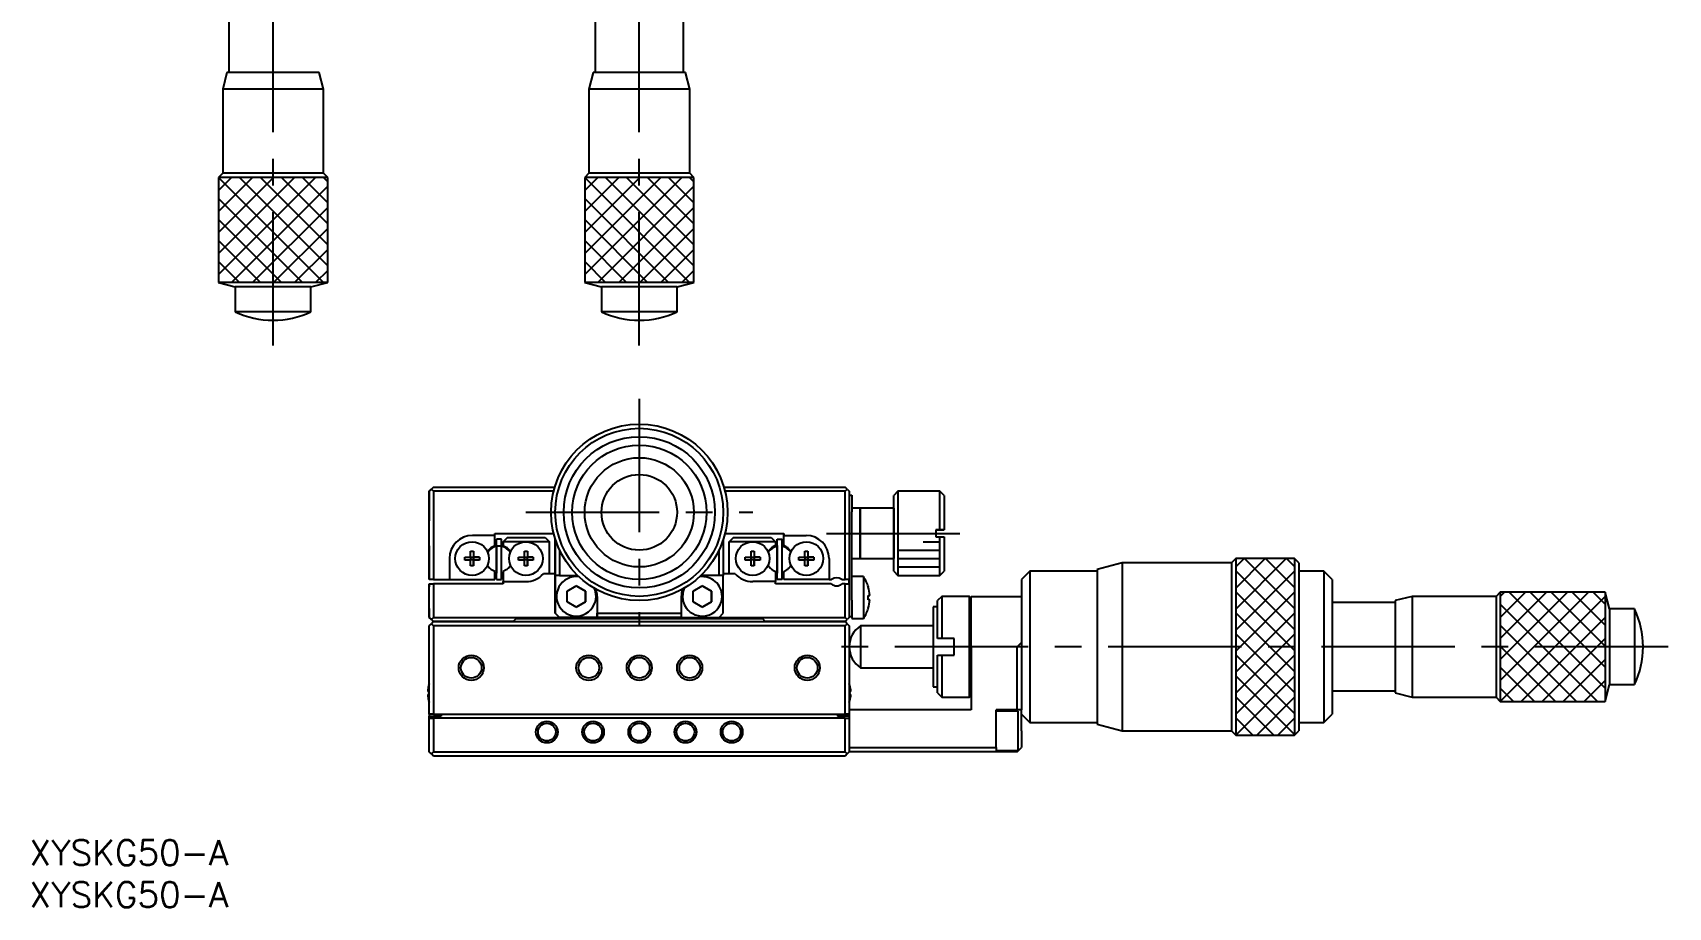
# Model space of a CAD drawing. Extents: x 0 to 392, y -8 to 269.
# Drawn here: x 0.4 to 195.1, y -8 to 96.1 of the extents above; entities that cross this region are included whole.
import ezdxf

# ---------------------------------------------------------------- set-up
doc = ezdxf.new("R2010")
doc.units = 0
doc.header["$LTSCALE"] = 0.5
doc.linetypes.add('CENTER', pattern=[50.8, 31.75, -6.35, 6.35, -6.35])
for name, color, linetype in [('MSM_CENTER', 1, 'CENTER'), ('MSM_CONTINUOUS', 7, 'CONTINUOUS'), ('MSM_NARROW', 5, 'CONTINUOUS'), ('MSM_PART_NUMBER', 7, 'CONTINUOUS')]:
    doc.layers.add(name, color=color, linetype=linetype)
doc.styles.get("Standard").update_dxf_attribs({"font": 'txt.shx', "height": 3, "bigfont": 'bigfont.shx'})

# ---------------------------------------------------------------- blocks, each defined once
blk = doc.blocks.new('*U2')
at = {"layer": 'MSM_PART_NUMBER'}
blk.add_text('XYSKG50-A', height=3, dxfattribs=at).set_placement((0, -3))
blk = doc.blocks.new('*U3')
at = {"layer": 'MSM_PART_NUMBER'}
blk.add_text('XYSKG50-A', height=3, dxfattribs=at).set_placement((0, -8))

msp = doc.modelspace()

# ---------------------------------------------------------------- linework, layer by layer
at = {"layer": 'MSM_CENTER'}
for p, q in [((29, 58.85), (29, 159.35)), ((72.594929, 58.85), (72.594929, 159.35)), ((72.594929, 52.5), (72.594929, 25.5)), ((59.094929, 39), (86.094929, 39)), ((94.894929, 36.5), (111.894929, 36.5)), ((195.094929, 23), (94.594929, 23))]:
    msp.add_line(p, q, dxfattribs=at)
at = {"layer": 'MSM_CONTINUOUS'}
for p, q in [((23.75, 98.85), (23.75, 91.35)), ((67.344929, 98.85), (67.344929, 91.35)), ((77.844929, 91.35), (77.844929, 98.85)), ((23.5, 91.35), (23, 89.35)), ((23.75, 91.35), (23.5, 91.35)), ((34.5, 91.35), (23.5, 91.35)), ((34.25, 91.35), (23.75, 91.35)), ((34.5, 91.35), (34.25, 91.35)), ((35, 89.35), (34.5, 91.35)), ((67.094929, 91.35), (66.594929, 89.35)), ((78.094929, 91.35), (67.094929, 91.35)), ((78.594929, 89.35), (78.094929, 91.35)), ((23, 89.35), (23, 79.35)), ((35, 89.35), (23, 89.35)), ((35, 79.35), (35, 89.35)), ((66.594929, 89.35), (66.594929, 79.35)), ((78.594929, 89.35), (66.594929, 89.35)), ((78.594929, 79.35), (78.594929, 89.35)), ((23, 79.35), (22.5, 78.85)), ((22.5, 78.85), (22.5, 66.35)), ((35.5, 78.85), (22.5, 78.85)), ((35, 79.35), (23, 79.35)), ((35.5, 78.85), (35, 79.35)), ((35.5, 66.35), (35.5, 78.85)), ((66.594929, 79.35), (66.094929, 78.85)), ((66.094929, 78.85), (66.094929, 66.35)), ((79.094929, 78.85), (66.094929, 78.85)), ((78.594929, 79.35), (66.594929, 79.35)), ((79.094929, 78.85), (78.594929, 79.35)), ((79.094929, 66.35), (79.094929, 78.85)), ((22.5, 66.35), (24.5, 65.85)), ((35.5, 66.35), (22.5, 66.35)), ((33.5, 65.85), (35.5, 66.35)), ((66.094929, 66.35), (68.094929, 65.85)), ((79.094929, 66.35), (66.094929, 66.35)), ((77.094929, 65.85), (79.094929, 66.35)), ((24.5, 65.85), (24.5, 62.863167)), ((33.5, 65.85), (24.5, 65.85)), ((33.5, 62.863167), (33.5, 65.85)), ((68.094929, 65.85), (68.094929, 62.863167)), ((77.094929, 65.85), (68.094929, 65.85)), ((77.094929, 62.863167), (77.094929, 65.85)), ((33.5, 62.863167), (24.5, 62.863167)), ((77.094929, 62.863167), (68.094929, 62.863167)), ((47.844929, 41.75), (47.594929, 41.5)), ((47.594929, 41.5), (47.844929, 41.75)), ((47.594929, 41.5), (47.594929, 37.999995)), ((47.594929, 31), (47.594929, 41.5)), ((48.094929, 42), (47.844929, 41.75)), ((47.844929, 41.75), (48.094929, 42)), ((47.844929, 41.75), (48.094929, 41.5)), ((48.094929, 42), (62.532624, 42)), ((62.39689, 41.5), (48.094929, 41.5)), ((48.094929, 41.5), (48.094929, 31)), ((82.657235, 42), (97.094929, 42)), ((97.094929, 41.5), (82.792968, 41.5)), ((97.344929, 41.75), (97.094929, 42)), ((97.094929, 41.5), (97.344929, 41.75)), ((97.094929, 31), (97.094929, 41.5)), ((97.344929, 41.75), (97.594929, 41.5)), ((97.594929, 41.5), (97.594929, 31)), ((97.594929, 41.05), (97.894929, 41.05)), ((97.894929, 41.05), (97.894929, 39.05)), ((103.394929, 41.5), (102.894929, 41)), ((102.894929, 32), (102.894929, 41)), ((102.894929, 39.5), (102.894929, 41)), ((108.394929, 41.5), (103.394929, 41.5)), ((103.394929, 41.5), (103.394929, 31.5)), ((108.894929, 41), (108.394929, 41.5)), ((108.394929, 36.9), (108.394929, 41.5)), ((108.894929, 41), (108.894929, 36.9)), ((98.894929, 39.5), (97.894929, 39.5)), ((97.894929, 28.55), (97.894929, 39.05)), ((102.894929, 39.5), (98.894929, 39.5)), ((98.894929, 39.5), (98.894929, 33.5)), ((98.894929, 33.5), (98.894929, 39.5)), ((102.894929, 39.5), (102.894929, 33.5)), ((102.894929, 36.5), (102.894929, 39.5)), ((55.394929, 36.25), (52.744929, 36.25)), ((55.394929, 36.25), (55.394929, 36.5)), ((55.394929, 36.5), (62.39689, 36.5)), ((55.394929, 35.044412), (55.394929, 36.25)), ((55.594929, 34.958896), (55.594929, 35.8)), ((56.194929, 35.8), (55.594929, 35.8)), ((55.594929, 31), (55.594929, 35.8)), ((55.594929, 35.05), (55.594929, 34.958896)), ((55.594929, 35.05), (55.594929, 34.958896)), ((55.594929, 35.05), (55.594929, 34.958896)), ((55.594929, 35.05), (55.594929, 34.958896)), ((55.594929, 35.05), (55.594929, 34.958896)), ((55.594929, 35.05), (55.594929, 34.958896)), ((55.594929, 35.05), (55.594929, 31.75)), ((56.194929, 31), (56.194929, 35.8)), ((56.894929, 36), (56.394929, 35.5)), ((56.394929, 35.5), (56.894929, 36)), ((56.394929, 35.5), (56.394929, 35.044412)), ((59.094929, 35.5), (56.394929, 35.5)), ((56.394929, 35.5), (56.394929, 35.044412)), ((56.894929, 36), (61.394929, 36)), ((61.894929, 35.5), (59.094929, 35.5)), ((61.394929, 36), (61.894929, 35.5)), ((61.894929, 31.7), (61.894929, 35.5)), ((62.594929, 35.798438), (62.594929, 31.5)), ((62.594929, 31.5), (62.594929, 35.798438)), ((82.594929, 35.798438), (82.594929, 31.5)), ((82.792968, 36.5), (87.594929, 36.5)), ((83.794929, 36), (83.294929, 35.5)), ((83.294929, 35.5), (83.794929, 36)), ((83.294929, 31.7), (83.294929, 35.5)), ((86.094929, 35.5), (83.294929, 35.5)), ((83.294929, 31.7), (83.294929, 35.5)), ((83.794929, 36), (88.294929, 36)), ((88.794929, 35.5), (86.094929, 35.5)), ((87.594929, 36.5), (89.794929, 36.5)), ((88.294929, 36), (88.794929, 35.5)), ((88.794929, 35.5), (88.794929, 35.044412)), ((88.994927, 35.05), (88.994927, 34.958896)), ((88.994927, 35.05), (88.994927, 34.958896)), ((88.994927, 35.05), (88.994927, 34.958896)), ((88.994927, 35.05), (88.994927, 34.958896)), ((88.994927, 35.05), (88.994927, 34.958896)), ((88.994927, 35.05), (88.994927, 34.958896)), ((88.994927, 35.05), (88.994927, 34.958896)), ((88.994927, 35.05), (88.994927, 34.958896)), ((88.994927, 35.05), (88.994927, 34.958896)), ((88.994927, 35.05), (88.994927, 31.75)), ((88.994927, 35.05), (88.994927, 34.958896)), ((88.994927, 35.05), (88.994927, 34.958896)), ((88.994927, 35.05), (88.994927, 34.958896)), ((88.994927, 35.05), (88.994927, 34.958896)), ((88.994927, 35.05), (88.994927, 34.958896)), ((88.994927, 35.05), (88.994927, 34.958896)), ((88.994927, 35.05), (88.994927, 34.958896)), ((88.994927, 35.05), (88.994927, 34.958896)), ((88.994927, 35.05), (88.994927, 34.958896)), ((88.994927, 35.05), (88.994927, 34.958896)), ((88.994929, 35.8), (89.594929, 35.8)), ((88.994929, 34.958896), (88.994929, 35.8)), ((88.994929, 31), (88.994929, 35.8)), ((89.594929, 31), (89.594929, 35.8)), ((89.794929, 36.25), (89.794929, 36.5)), ((89.794929, 36.5), (89.794929, 36.25)), ((89.794929, 35.044412), (89.794929, 36.25)), ((89.794929, 35.044412), (89.794929, 36.25)), ((89.794929, 36.25), (92.444929, 36.25)), ((102.894929, 33.5), (102.894929, 36.5)), ((107.894929, 36.9), (107.894929, 36.1)), ((108.394929, 36.9), (107.894929, 36.9)), ((107.894929, 36.9), (108.394929, 36.9)), ((107.894929, 36.1), (108.394929, 36.1)), ((108.894929, 36.9), (108.394929, 36.9)), ((108.394929, 36.9), (108.894929, 36.9)), ((108.394929, 36.1), (108.894929, 36.1)), ((108.394929, 31.5), (108.394929, 36.1)), ((108.894929, 36.1), (108.894929, 32)), ((47.594929, 35.000005), (47.594929, 31)), ((49.994929, 33.5), (49.994929, 31)), ((51.808568, 33.68), (52.514929, 33.68)), ((51.808568, 33.32), (51.808568, 33.68)), ((51.808568, 33.68), (52.514929, 33.68)), ((52.514929, 33.32), (51.808568, 33.32)), ((52.514929, 33.68), (52.514929, 34.386361)), ((52.514929, 34.386361), (52.874929, 34.386361)), ((52.525302, 33.669628), (52.514929, 33.68)), ((52.525302, 33.330372), (52.514929, 33.32)), ((52.514929, 32.613639), (52.514929, 33.32)), ((52.525302, 33.669628), (52.864557, 33.669628)), ((52.525302, 33.330372), (52.525302, 33.669628)), ((52.864557, 33.330372), (52.525302, 33.330372)), ((52.864557, 33.669628), (52.874929, 33.68)), ((52.864557, 33.669628), (52.864557, 33.330372)), ((52.864557, 33.330372), (52.874929, 33.32)), ((52.874929, 34.386361), (52.874929, 33.68)), ((52.874929, 34.386361), (52.874929, 33.68)), ((53.581291, 33.68), (52.874929, 33.68)), ((52.874929, 33.68), (53.581291, 33.68)), ((52.874929, 32.613639), (52.874929, 33.32)), ((53.581291, 33.32), (52.874929, 33.32)), ((52.874929, 33.32), (52.874929, 32.613639)), ((53.581291, 33.68), (53.581291, 33.32)), ((55.101179, 34.874815), (55.394929, 35.044412)), ((56.394929, 35.044412), (56.688679, 34.874815)), ((56.394929, 35.044412), (56.688679, 34.874815)), ((58.208568, 33.68), (58.914929, 33.68)), ((58.208568, 33.32), (58.208568, 33.68)), ((58.208568, 33.68), (58.914929, 33.68)), ((58.914929, 33.32), (58.208568, 33.32)), ((58.914929, 33.68), (58.914929, 34.386361)), ((58.914929, 34.386361), (59.274929, 34.386361)), ((58.925302, 33.669628), (58.914929, 33.68)), ((58.925302, 33.330372), (58.914929, 33.32)), ((58.914929, 32.613639), (58.914929, 33.32)), ((58.925302, 33.669628), (59.264557, 33.669628)), ((58.925302, 33.330372), (58.925302, 33.669628)), ((59.264557, 33.330372), (58.925302, 33.330372)), ((59.264557, 33.669628), (59.274929, 33.68)), ((59.264557, 33.669628), (59.264557, 33.330372)), ((59.264557, 33.330372), (59.274929, 33.32)), ((59.274929, 34.386361), (59.274929, 33.68)), ((59.274929, 34.386361), (59.274929, 33.68)), ((59.981291, 33.68), (59.274929, 33.68)), ((59.274929, 33.68), (59.981291, 33.68)), ((59.274929, 32.613639), (59.274929, 33.32)), ((59.981291, 33.32), (59.274929, 33.32)), ((59.274929, 33.32), (59.274929, 32.613639)), ((59.981291, 33.68), (59.981291, 33.32)), ((63.094929, 34.527864), (63.094929, 31.5)), ((82.094929, 31.5), (82.094929, 34.527864)), ((85.208568, 33.68), (85.914929, 33.68)), ((85.208568, 33.32), (85.208568, 33.68)), ((85.208568, 33.68), (85.914929, 33.68)), ((85.914929, 33.32), (85.208568, 33.32)), ((85.914929, 33.68), (85.914929, 34.386361)), ((85.914929, 34.386361), (86.274929, 34.386361)), ((85.925302, 33.669628), (85.914929, 33.68)), ((85.925302, 33.330372), (85.914929, 33.32)), ((85.914929, 32.613639), (85.914929, 33.32)), ((85.925302, 33.669628), (86.264557, 33.669628)), ((85.925302, 33.330372), (85.925302, 33.669628)), ((86.264557, 33.330372), (85.925302, 33.330372)), ((86.264557, 33.669628), (86.274929, 33.68)), ((86.264557, 33.669628), (86.264557, 33.330372)), ((86.264557, 33.330372), (86.274929, 33.32)), ((86.274929, 34.386361), (86.274929, 33.68)), ((86.274929, 34.386361), (86.274929, 33.68)), ((86.981291, 33.68), (86.274929, 33.68)), ((86.274929, 33.68), (86.981291, 33.68)), ((86.274929, 32.613639), (86.274929, 33.32)), ((86.981291, 33.32), (86.274929, 33.32)), ((86.274929, 33.32), (86.274929, 32.613639)), ((86.981291, 33.68), (86.981291, 33.32)), ((88.794929, 35.044412), (88.501179, 34.874815)), ((90.088679, 34.874815), (89.794929, 35.044412)), ((90.088679, 34.874815), (89.794929, 35.044412)), ((91.608568, 33.68), (92.314929, 33.68)), ((91.608568, 33.32), (91.608568, 33.68)), ((91.608568, 33.68), (92.314929, 33.68)), ((92.314929, 33.32), (91.608568, 33.32)), ((92.314929, 33.68), (92.314929, 34.386361)), ((92.314929, 34.386361), (92.674929, 34.386361)), ((92.325302, 33.669628), (92.314929, 33.68)), ((92.325302, 33.330372), (92.314929, 33.32)), ((92.314929, 32.613639), (92.314929, 33.32)), ((92.325302, 33.669628), (92.664557, 33.669628)), ((92.325302, 33.330372), (92.325302, 33.669628)), ((92.664557, 33.330372), (92.325302, 33.330372)), ((92.664557, 33.669628), (92.674929, 33.68)), ((92.664557, 33.669628), (92.664557, 33.330372)), ((92.664557, 33.330372), (92.674929, 33.32)), ((92.674929, 34.386361), (92.674929, 33.68)), ((92.674929, 34.386361), (92.674929, 33.68)), ((93.381291, 33.68), (92.674929, 33.68)), ((92.674929, 33.68), (93.381291, 33.68)), ((92.674929, 32.613639), (92.674929, 33.32)), ((93.381291, 33.32), (92.674929, 33.32)), ((92.674929, 33.32), (92.674929, 32.613639)), ((93.381291, 33.68), (93.381291, 33.32)), ((95.194929, 33.5), (95.194929, 31)), ((95.194929, 33.5), (95.194929, 31)), ((97.894929, 33.5), (98.894929, 33.5)), ((98.894929, 33.5), (102.894929, 33.5)), ((102.894929, 32), (102.894929, 33.5)), ((143.594929, 33.5), (143.094929, 33)), ((150.594929, 33.5), (143.594929, 33.5)), ((143.594929, 33.5), (143.594929, 12.5)), ((151.094929, 33), (150.594929, 33.5)), ((150.594929, 33.5), (150.594929, 12.5)), ((52.874929, 32.613639), (52.514929, 32.613639)), ((55.394929, 31.955588), (55.101179, 32.125185)), ((55.394929, 31), (55.394929, 31.955588)), ((55.594929, 31.841104), (55.594929, 31.75)), ((55.594929, 31.841104), (55.594929, 31.75)), ((55.594929, 31.841104), (55.594929, 31.75)), ((55.594929, 31.841104), (55.594929, 31.75)), ((55.594929, 31.841104), (55.594929, 31.75)), ((55.594929, 31.841104), (55.594929, 31.75)), ((55.594929, 31.841104), (55.594929, 31.75)), ((55.594929, 31.841104), (55.594929, 31.75)), ((55.594929, 31.841104), (55.594929, 31.75)), ((55.594929, 31.841104), (55.594929, 31.75)), ((55.594929, 31), (55.594929, 31.841104)), ((55.594929, 31.841104), (55.594929, 31.75)), ((55.594929, 31.841104), (55.594929, 31.75)), ((55.594929, 31.841104), (55.594929, 31.75)), ((55.594929, 31.841104), (55.594929, 31.75)), ((55.594929, 31.841104), (55.594929, 31.75)), ((55.594929, 31.841104), (55.594929, 31.75)), ((55.594929, 31.841104), (55.594929, 31.75)), ((55.594929, 31.841104), (55.594929, 31.75)), ((55.594929, 31.841104), (55.594929, 31.75)), ((56.688679, 32.125185), (56.394929, 31.955588)), ((56.394929, 31.955588), (56.394929, 30.75)), ((56.394929, 31.893296), (56.394929, 30.75)), ((59.274929, 32.613639), (58.914929, 32.613639)), ((62.594929, 31.7), (61.173992, 31.7)), ((62.594929, 31.5), (62.594929, 27)), ((62.594929, 27), (62.594929, 31.5)), ((63.094929, 31.5), (62.594929, 31.5)), ((63.094929, 31.5), (65.094929, 31.5)), ((82.094929, 31.5), (80.094929, 31.5)), ((82.594929, 31.5), (82.094929, 31.5)), ((84.015867, 31.7), (82.594929, 31.7)), ((82.594929, 27), (82.594929, 31.5)), ((86.274929, 32.613639), (85.914929, 32.613639)), ((88.501179, 32.125185), (88.794929, 31.955588)), ((88.794929, 31.955588), (88.794929, 30.75)), ((88.994927, 31.841104), (88.994927, 31.75)), ((88.994927, 31.841104), (88.994927, 31.75)), ((88.994927, 31.841104), (88.994927, 31.75)), ((88.994927, 31.841104), (88.994927, 31.75)), ((88.994927, 31.841104), (88.994927, 31.75)), ((88.994927, 31.841104), (88.994927, 31.75)), ((88.994927, 31.841104), (88.994927, 31.75)), ((88.994927, 31.841104), (88.994927, 31.75)), ((88.994927, 31.841104), (88.994927, 31.75)), ((88.994927, 31.841104), (88.994927, 31.75)), ((88.994927, 31.841104), (88.994927, 31.75)), ((88.994927, 31.841104), (88.994927, 31.75)), ((88.994927, 31.841104), (88.994927, 31.75)), ((88.994927, 31.841104), (88.994927, 31.75)), ((88.994927, 31.841104), (88.994927, 31.75)), ((88.994927, 31.841104), (88.994927, 31.75)), ((88.994927, 31.841104), (88.994927, 31.75)), ((88.994929, 31), (88.994929, 31.841104)), ((89.794929, 31.955588), (90.088679, 32.125185)), ((89.794929, 31), (89.794929, 31.955588)), ((89.794929, 31), (89.794929, 31.893297)), ((92.674929, 32.613639), (92.314929, 32.613639)), ((99.286587, 31.35), (97.894929, 31.35)), ((99.286587, 31.35), (99.286587, 26.35)), ((102.894929, 32), (103.394929, 31.5)), ((103.394929, 31.5), (108.394929, 31.5)), ((108.394929, 31.5), (108.894929, 32)), ((119.094929, 32), (118.094929, 31)), ((127.094929, 32), (119.094929, 32)), ((119.094929, 32), (119.094929, 14)), ((130.094929, 33), (127.094929, 32.2)), ((127.094929, 32.2), (127.094929, 13.8)), ((143.094929, 33), (130.094929, 33)), ((130.094929, 33), (130.094929, 13)), ((143.094929, 33), (143.094929, 13)), ((151.094929, 33), (151.094929, 13)), ((154.094929, 32), (151.094929, 32)), ((155.094929, 31), (154.094929, 32)), ((154.094929, 32), (154.094929, 14)), ((48.094929, 31), (47.594929, 31)), ((47.594929, 30.5), (47.594929, 30.149995)), ((47.594929, 30.5), (48.094929, 30.5)), ((47.594929, 26.5), (47.594929, 30.5)), ((48.094929, 31), (49.994929, 31)), ((56.394929, 30.5), (48.094929, 30.5)), ((48.094929, 30.5), (48.094929, 26.5)), ((49.994929, 31), (55.394929, 31)), ((55.594929, 31), (56.194929, 31)), ((56.394929, 30.5), (56.394929, 30.75)), ((56.394929, 30.75), (59.094929, 30.75)), ((56.394929, 30.75), (56.394929, 30.5)), ((63.994929, 29.635085), (65.094929, 30.270171)), ((63.994929, 28.364915), (63.994929, 29.635085)), ((66.194929, 29.635085), (65.094929, 30.270171)), ((65.094929, 30.270171), (66.194929, 29.635085)), ((66.194929, 28.364915), (66.194929, 29.635085)), ((66.194929, 29.635085), (66.194929, 28.364915)), ((78.994929, 29.635085), (80.094929, 30.270171)), ((78.994929, 28.364915), (78.994929, 29.635085)), ((81.194929, 29.635085), (80.094929, 30.270171)), ((80.094929, 30.270171), (81.194929, 29.635085)), ((81.194929, 28.364915), (81.194929, 29.635085)), ((81.194929, 29.635085), (81.194929, 28.364915)), ((88.794929, 30.75), (86.094929, 30.75)), ((88.794929, 30.5), (88.794929, 30.75)), ((95.433492, 30.5), (88.794929, 30.5)), ((89.594929, 31), (88.994929, 31)), ((95.194929, 31), (89.794929, 31)), ((95.194929, 31), (95.494929, 31)), ((96.694929, 31), (97.094929, 31)), ((97.094929, 30.5), (96.756367, 30.5)), ((97.594929, 31), (97.094929, 31)), ((97.094929, 30.5), (97.594929, 30.5)), ((97.094929, 26.5), (97.094929, 30.5)), ((97.594929, 31), (97.594929, 30.5)), ((97.594929, 30.5), (97.594929, 31)), ((97.594929, 30.5), (97.594929, 26.5)), ((99.85751, 30.10859), (99.864365, 30.111933)), ((118.094929, 31), (118.094929, 25.354249)), ((155.094929, 31), (155.094929, 15)), ((175.094929, 29.5), (174.594929, 29)), ((187.594929, 29.5), (175.094929, 29.5)), ((175.094929, 29.5), (175.094929, 16.5)), ((188.094929, 27.5), (187.594929, 29.5)), ((187.594929, 29.5), (187.594929, 16.5)), ((47.594929, 27.550005), (47.594929, 26.5)), ((65.094929, 27.729829), (63.994929, 28.364915)), ((65.094929, 27.729829), (66.194929, 28.364915)), ((66.194929, 28.364915), (65.094929, 27.729829)), ((67.594929, 29), (67.594929, 26.5)), ((67.594929, 29), (67.594929, 27)), ((77.594929, 29), (77.594929, 27)), ((80.094929, 27.729829), (78.994929, 28.364915)), ((80.094929, 27.729829), (81.194929, 28.364915)), ((81.194929, 28.364915), (80.094929, 27.729829)), ((97.894929, 28.55), (97.894929, 26.55)), ((99.85751, 28.59), (99.85751, 29.11)), ((99.85751, 29.11), (100.029882, 29.11)), ((100.029882, 28.59), (99.85751, 28.59)), ((99.864365, 27.588067), (99.85751, 27.59141)), ((108.094929, 27.75), (107.594929, 27.75)), ((107.594929, 27.75), (107.594929, 18.25)), ((108.594929, 29), (108.094929, 28.5)), ((108.094929, 24), (108.094929, 28.5)), ((111.894929, 29), (108.594929, 29)), ((108.594929, 29), (108.594929, 24)), ((112.094929, 28.8), (111.894929, 29)), ((111.894929, 23), (111.894929, 29)), ((112.094929, 29), (118.094929, 29)), ((112.094929, 23), (112.094929, 29)), ((162.594929, 28.25), (155.094929, 28.25)), ((164.594929, 29), (162.594929, 28.5)), ((162.594929, 28.5), (162.594929, 17.5)), ((174.594929, 29), (164.594929, 29)), ((164.594929, 29), (164.594929, 17)), ((174.594929, 29), (174.594929, 17)), ((191.081762, 27.5), (188.094929, 27.5)), ((188.094929, 27.5), (188.094929, 18.5)), ((191.081762, 27.5), (191.081762, 18.5)), ((47.594929, 26.5), (47.844929, 26.25)), ((47.844929, 26.25), (47.594929, 26.5)), ((47.594929, 25.5), (47.844929, 25.75)), ((47.594929, 15), (47.594929, 25.5)), ((48.094929, 26.5), (47.844929, 26.25)), ((48.094929, 26), (47.844929, 26.25)), ((47.844929, 26.25), (48.094929, 26)), ((48.094929, 26), (47.844929, 25.75)), ((47.844929, 25.75), (48.094929, 25.5)), ((48.094929, 26.5), (63.094929, 26.5)), ((48.094929, 26), (57.594929, 26)), ((57.594929, 26), (48.094929, 26)), ((97.094929, 25.5), (48.094929, 25.5)), ((48.094929, 25.5), (48.094929, 15)), ((57.594929, 26), (57.944929, 26.35)), ((57.594929, 26), (87.594929, 26)), ((57.944929, 26.35), (87.244929, 26.35)), ((63.094929, 26.5), (62.594929, 27)), ((62.594929, 27), (63.094929, 26.5)), ((67.594929, 26.5), (63.094929, 26.5)), ((67.594929, 26.5), (67.594929, 27)), ((67.594929, 27), (77.594929, 27)), ((77.594929, 26.5), (67.594929, 26.5)), ((77.594929, 27), (77.594929, 26.5)), ((77.594929, 26.5), (82.094929, 26.5)), ((82.094929, 26.5), (82.594929, 27)), ((82.094929, 26.5), (97.094929, 26.5)), ((87.594929, 26), (87.244929, 26.35)), ((87.244929, 26.35), (87.594929, 26)), ((87.594929, 26), (97.094929, 26)), ((97.094929, 26), (87.594929, 26)), ((97.344929, 26.25), (97.094929, 26.5)), ((97.094929, 26), (97.344929, 26.25)), ((97.344929, 25.75), (97.094929, 26)), ((97.094929, 25.5), (97.344929, 25.75)), ((97.094929, 15), (97.094929, 25.5)), ((97.594929, 26.5), (97.344929, 26.25)), ((97.344929, 25.75), (97.594929, 25.5)), ((97.894929, 26.55), (97.594929, 26.55)), ((97.594929, 25.5), (97.594929, 15)), ((97.894929, 26.55), (97.894929, 26.35)), ((97.894929, 26.55), (97.894929, 26.35)), ((97.894929, 26.35), (99.286587, 26.35)), ((107.594929, 25.5), (98.936617, 25.5)), ((98.936617, 25.5), (98.936617, 20.5)), ((118.094929, 25.354249), (118.094929, 23.5)), ((108.594929, 24), (108.094929, 24)), ((110.094929, 24), (108.594929, 24)), ((110.094929, 22), (110.094929, 24)), ((117.594929, 23), (118.094929, 23.5)), ((118.094929, 23.5), (118.094929, 15.5)), ((108.094929, 22), (108.594929, 22)), ((108.094929, 17.5), (108.094929, 22)), ((108.594929, 22), (110.094929, 22)), ((108.594929, 22), (108.594929, 17)), ((111.894929, 17), (111.894929, 23)), ((112.094929, 23), (112.094929, 15.5)), ((117.594929, 23), (112.094929, 23)), ((117.594929, 15.5), (117.594929, 23)), ((98.936617, 20.5), (107.594929, 20.5)), ((47.405071, 17.68), (47.525408, 17.68)), ((47.520785, 18.388616), (47.525408, 18.386361)), ((47.525408, 17.68), (47.525408, 17.32)), ((97.664451, 18.386361), (97.669074, 18.388616)), ((97.664451, 17.32), (97.664451, 17.68)), ((97.664451, 17.68), (97.784788, 17.68)), ((107.594929, 18.25), (108.094929, 18.25)), ((155.094929, 17.75), (162.594929, 17.75)), ((187.594929, 16.5), (188.094929, 18.5)), ((188.094929, 18.5), (191.081762, 18.5)), ((47.525408, 17.32), (47.405071, 17.32)), ((47.525408, 16.613639), (47.520785, 16.611384)), ((97.784788, 17.32), (97.664451, 17.32)), ((97.669074, 16.611384), (97.664451, 16.613639)), ((108.094929, 17.5), (108.594929, 17)), ((108.594929, 17), (111.894929, 17)), ((111.894929, 17), (112.094929, 17.2)), ((162.594929, 17.5), (164.594929, 17)), ((164.594929, 17), (174.594929, 17)), ((174.594929, 17), (175.094929, 16.5)), ((175.094929, 16.5), (187.594929, 16.5)), ((47.594929, 15), (47.594929, 14.75)), ((48.094929, 15), (47.594929, 15)), ((47.594929, 14.5), (47.594929, 14.75)), ((47.594929, 14.75), (48.994929, 14.75)), ((47.594929, 14.5), (48.094929, 14.5)), ((47.594929, 10.5), (47.594929, 14.5)), ((48.094929, 15), (97.094929, 15)), ((97.094929, 14.5), (48.094929, 14.5)), ((48.094929, 14.5), (48.094929, 10.5)), ((48.994929, 15), (48.994929, 14.75)), ((96.194929, 15), (96.194929, 14.75)), ((97.594929, 14.75), (96.194929, 14.75)), ((97.594929, 15), (97.094929, 15)), ((97.094929, 14.5), (97.594929, 14.5)), ((97.094929, 10.5), (97.094929, 14.5)), ((112.094929, 15.5), (97.594929, 15.5)), ((97.594929, 15), (97.594929, 14.75)), ((97.594929, 14.75), (97.594929, 14.5)), ((97.594929, 14.5), (97.594929, 10.5)), ((115.094929, 11), (115.094929, 15.5)), ((117.594929, 15.5), (115.094929, 15.5)), ((117.694929, 15.35), (115.094929, 15.35)), ((118.094929, 15.5), (117.594929, 15.5)), ((117.694929, 10.65), (117.694929, 15.35)), ((118.094929, 13), (118.094929, 15.5)), ((118.094929, 15), (119.094929, 14)), ((119.094929, 14), (127.094929, 14)), ((127.094929, 13.8), (130.094929, 13)), ((151.094929, 14), (154.094929, 14)), ((154.094929, 14), (155.094929, 15)), ((118.094929, 13), (118.094929, 11)), ((130.094929, 13), (143.094929, 13)), ((143.094929, 13), (143.594929, 12.5)), ((143.594929, 12.5), (150.594929, 12.5)), ((150.594929, 12.5), (151.094929, 13)), ((47.844929, 10.25), (47.594929, 10.5)), ((48.094929, 10.5), (47.844929, 10.25)), ((48.094929, 10), (47.844929, 10.25)), ((48.094929, 10.5), (97.094929, 10.5)), ((97.094929, 10), (48.094929, 10)), ((97.344929, 10.25), (97.094929, 10.5)), ((97.344929, 10.25), (97.094929, 10)), ((97.594929, 10.5), (97.344929, 10.25)), ((97.594929, 11), (115.094929, 11)), ((115.094929, 10.5), (97.594929, 10.5)), ((115.094929, 11), (115.094929, 10.5)), ((115.094929, 10.65), (117.694929, 10.65)), ((117.594929, 10.5), (115.094929, 10.5)), ((117.594929, 10.5), (118.094929, 11))]:
    msp.add_line(p, q, dxfattribs=at)
for centre, radius in [((72.594929, 39), 10.5), ((72.594929, 39), 10), ((72.594929, 39), 9), ((72.594929, 39), 8), ((72.594929, 39), 6.5), ((72.594929, 39), 4.5), ((52.694929, 33.5), 2), ((59.094929, 33.5), 2), ((86.094929, 33.5), 2), ((92.494929, 33.5), 2), ((52.594929, 20.5), 1.2295), ((66.594929, 20.5), 1.2295), ((72.594929, 20.5), 1.2295), ((78.594929, 20.5), 1.2295), ((92.594929, 20.5), 1.2295), ((61.594929, 12.85), 1.0565), ((67.094929, 12.85), 1.0565), ((72.594929, 12.85), 1.0565), ((78.094929, 12.85), 1.0565), ((83.594929, 12.85), 1.0565)]:
    msp.add_circle(centre, radius, dxfattribs=at)
for centre, radius, start, end in [((29, 72.35), 10.5, 244.623066, 270), ((29, 72.35), 10.5, 270, 295.376934), ((72.594929, 72.35), 10.5, 244.623066, 270), ((72.594929, 72.35), 10.5, 270, 295.376934), ((52.744929, 33.5), 2.75, 90, 180), ((92.444929, 33.5), 2.75, 0, 90), ((56.009739, 33.385), 1.75, 134.995594, 148.113496), ((55.89493, 33.4), 1.5875, 79.106968, 147.84066), ((55.894929, 33.5), 1.5875, 120, 135), ((55.89493, 33.4), 1.5875, 32.159423, 79.106968), ((55.894929, 33.5), 1.5875, 45, 60), ((55.78012, 33.385), 1.75, 31.886504, 45.004406), ((89.409739, 33.385), 1.75, 134.995594, 148.113496), ((89.294928, 33.4), 1.5875, 100.89309, 147.840577), ((89.294929, 33.5), 1.5875, 120, 135), ((89.294928, 33.4), 1.5875, 32.15934, 79.10691), ((89.294929, 33.5), 1.5875, 45, 60), ((89.18012, 33.385), 1.75, 31.886504, 45.004406), ((56.009739, 33.615), 1.75, 211.886504, 225.004406), ((55.894929, 33.5), 1.5875, 225, 240), ((55.89493, 33.4), 1.5875, 251.641525, 259.10691), ((55.894929, 33.5), 1.5875, 300, 315), ((55.78012, 33.615), 1.75, 314.995594, 328.113496), ((59.094929, 33.5), 2.75, 270, 319.114807), ((65.094929, 29), 2.35, 81.850073, 0), ((65.094929, 29), 2.5, 86.409993, 90), ((80.094929, 29), 2.35, 0, 98.149927), ((80.094929, 29), 2.5, 90, 93.590007), ((86.094929, 33.5), 2.75, 220.885193, 270), ((89.409739, 33.615), 1.75, 211.886504, 225.004406), ((89.294929, 33.5), 1.5875, 225, 240), ((89.294929, 33.5), 1.5875, 300, 315), ((89.18012, 33.615), 1.75, 314.995594, 328.113496), ((96.094929, 30.2), 1, 53.130102, 126.869898), ((95.544929, 28.85), 4.5, 16.285843, 33.748989), ((65.094929, 29), 2.35, 0, 24.410131), ((65.094929, 29), 2.5, 0, 19.850211), ((80.094929, 29), 2.5, 160.149789, 180), ((80.094929, 29), 2.35, 155.589869, 0), ((96.094929, 31.25), 1, 228.590378, 311.409622), ((95.544929, 28.85), 4.492483, 3.317816, 16.26943), ((95.544929, 28.85), 4.5, 326.251011, 343.714157), ((95.544929, 28.85), 4.492483, 343.73057, 356.682184), ((181.594929, 23), 10.5, 0, 25.376934), ((100.594929, 23), 3, 123.55731, 180), ((100.594929, 23), 3, 180, 236.44269), ((181.594929, 23), 10.5, 334.623066, 0), ((50.594929, 17.5), 3.194933, 163.893288, 176.770291), ((50.594929, 17.5), 3.2, 159.635865, 163.877467), ((94.594929, 17.5), 3.2, 16.122533, 20.364135), ((94.594929, 17.5), 3.194933, 3.229709, 16.106712), ((50.594929, 17.5), 3.194933, 183.229709, 196.106712), ((50.594929, 17.5), 3.2, 196.122533, 200.364135), ((94.594929, 17.5), 3.2, 339.635865, 343.877467), ((94.594929, 17.5), 3.194933, 343.893288, 356.770291)]:
    msp.add_arc(centre, radius, start, end, dxfattribs=at)
at = {"layer": 'MSM_NARROW'}
for p, q in [((34.055071, 78.85), (22.5, 67.294929)), ((31.555071, 78.85), (22.5, 69.794929)), ((29.055071, 78.85), (22.5, 72.294929)), ((26.555071, 78.85), (22.5, 74.794929)), ((24.055071, 78.85), (22.5, 77.294929)), ((22.5, 78.844929), (34.994929, 66.35)), ((24.994929, 78.85), (35.5, 68.344929)), ((27.494929, 78.85), (35.5, 70.844929)), ((29.994929, 78.85), (35.5, 73.344929)), ((32.494929, 78.85), (35.5, 75.844929)), ((34.994929, 78.85), (35.5, 78.344929)), ((77.65, 78.85), (66.094929, 67.294929)), ((75.15, 78.85), (66.094929, 69.794929)), ((72.65, 78.85), (66.094929, 72.294929)), ((70.15, 78.85), (66.094929, 74.794929)), ((67.65, 78.85), (66.094929, 77.294929)), ((66.094929, 78.844929), (78.589858, 66.35)), ((68.589858, 78.85), (79.094929, 68.344929)), ((71.089858, 78.85), (79.094929, 70.844929)), ((73.589858, 78.85), (79.094929, 73.344929)), ((76.089858, 78.85), (79.094929, 75.844929)), ((78.589858, 78.85), (79.094929, 78.344929)), ((22.5, 76.344929), (32.494929, 66.35)), ((35.5, 77.794929), (24.055071, 66.35)), ((66.094929, 76.344929), (76.089858, 66.35)), ((79.094929, 77.794929), (67.65, 66.35)), ((35.5, 75.294929), (26.555071, 66.35)), ((79.094929, 75.294929), (70.15, 66.35)), ((22.5, 73.844929), (29.994929, 66.35)), ((35.5, 72.794929), (29.055071, 66.35)), ((66.094929, 73.844929), (73.589858, 66.35)), ((79.094929, 72.794929), (72.65, 66.35)), ((22.5, 71.344929), (27.494929, 66.35)), ((35.5, 70.294929), (31.555071, 66.35)), ((66.094929, 71.344929), (71.089858, 66.35)), ((79.094929, 70.294929), (75.15, 66.35)), ((22.5, 68.844929), (24.994929, 66.35)), ((66.094929, 68.844929), (68.589858, 66.35)), ((35.5, 67.794929), (34.055071, 66.35)), ((79.094929, 67.794929), (77.65, 66.35)), ((106.394929, 35.5), (108.394929, 35.5)), ((103.394929, 34.5), (108.394929, 34.5)), ((103.394929, 33.5), (108.394929, 33.5)), ((143.594929, 27.494929), (149.6, 33.5)), ((143.594929, 29.994929), (147.1, 33.5)), ((143.594929, 32.494929), (144.6, 33.5)), ((144.65, 33.5), (150.594929, 27.555071)), ((147.15, 33.5), (150.594929, 30.055071)), ((149.65, 33.5), (150.594929, 32.555071)), ((103.394929, 32.5), (108.394929, 32.5)), ((143.594929, 32.055071), (150.594929, 25.055071)), ((143.594929, 24.994929), (150.594929, 31.994929)), ((143.594929, 29.555071), (150.594929, 22.555071)), ((143.594929, 22.494929), (150.594929, 29.494929)), ((175.094929, 18.994929), (185.6, 29.5)), ((175.094929, 21.494929), (183.1, 29.5)), ((175.094929, 23.994929), (180.6, 29.5)), ((175.094929, 26.494929), (178.1, 29.5)), ((175.094929, 28.994929), (175.6, 29.5)), ((176.15, 29.5), (187.594929, 18.055071)), ((178.65, 29.5), (187.594929, 20.555071)), ((181.15, 29.5), (187.594929, 23.055071)), ((183.65, 29.5), (187.594929, 25.555071)), ((186.15, 29.5), (187.594929, 28.055071)), ((175.094929, 28.055071), (186.65, 16.5)), ((175.1, 16.5), (187.594929, 28.994929)), ((143.594929, 27.055071), (150.594929, 20.055071)), ((143.594929, 19.994929), (150.594929, 26.994929)), ((175.094929, 25.555071), (184.15, 16.5)), ((177.6, 16.5), (187.594929, 26.494929)), ((143.594929, 24.555071), (150.594929, 17.555071)), ((143.594929, 17.494929), (150.594929, 24.494929)), ((180.1, 16.5), (187.594929, 23.994929)), ((143.594929, 22.055071), (150.594929, 15.055071)), ((143.594929, 14.994929), (150.594929, 21.994929)), ((175.094929, 23.055071), (181.65, 16.5)), ((182.6, 16.5), (187.594929, 21.494929)), ((143.594929, 19.555071), (150.594929, 12.555071)), ((143.6, 12.5), (150.594929, 19.494929)), ((175.094929, 20.555071), (179.15, 16.5)), ((175.094929, 18.055071), (176.65, 16.5)), ((185.1, 16.5), (187.594929, 18.994929)), ((143.594929, 17.055071), (148.15, 12.5)), ((146.1, 12.5), (150.594929, 16.994929)), ((143.594929, 14.555071), (145.65, 12.5)), ((148.6, 12.5), (150.594929, 14.494929))]:
    msp.add_line(p, q, dxfattribs=at)
for centre, radius in [((52.594929, 20.5), 1.5), ((66.594929, 20.5), 1.5), ((72.594929, 20.5), 1.5), ((78.594929, 20.5), 1.5), ((92.594929, 20.5), 1.5), ((61.594929, 12.85), 1.3), ((67.094929, 12.85), 1.3), ((72.594929, 12.85), 1.3), ((78.094929, 12.85), 1.3), ((83.594929, 12.85), 1.3)]:
    msp.add_circle(centre, radius, dxfattribs=at)

# ---------------------------------------------------------------- block references
at = {"layer": 'MSM_CONTINUOUS'}
for name in ['*U2', '*U3']:
    msp.add_blockref(name, (0, 0), dxfattribs=at)

doc.saveas('drawing.dxf')
